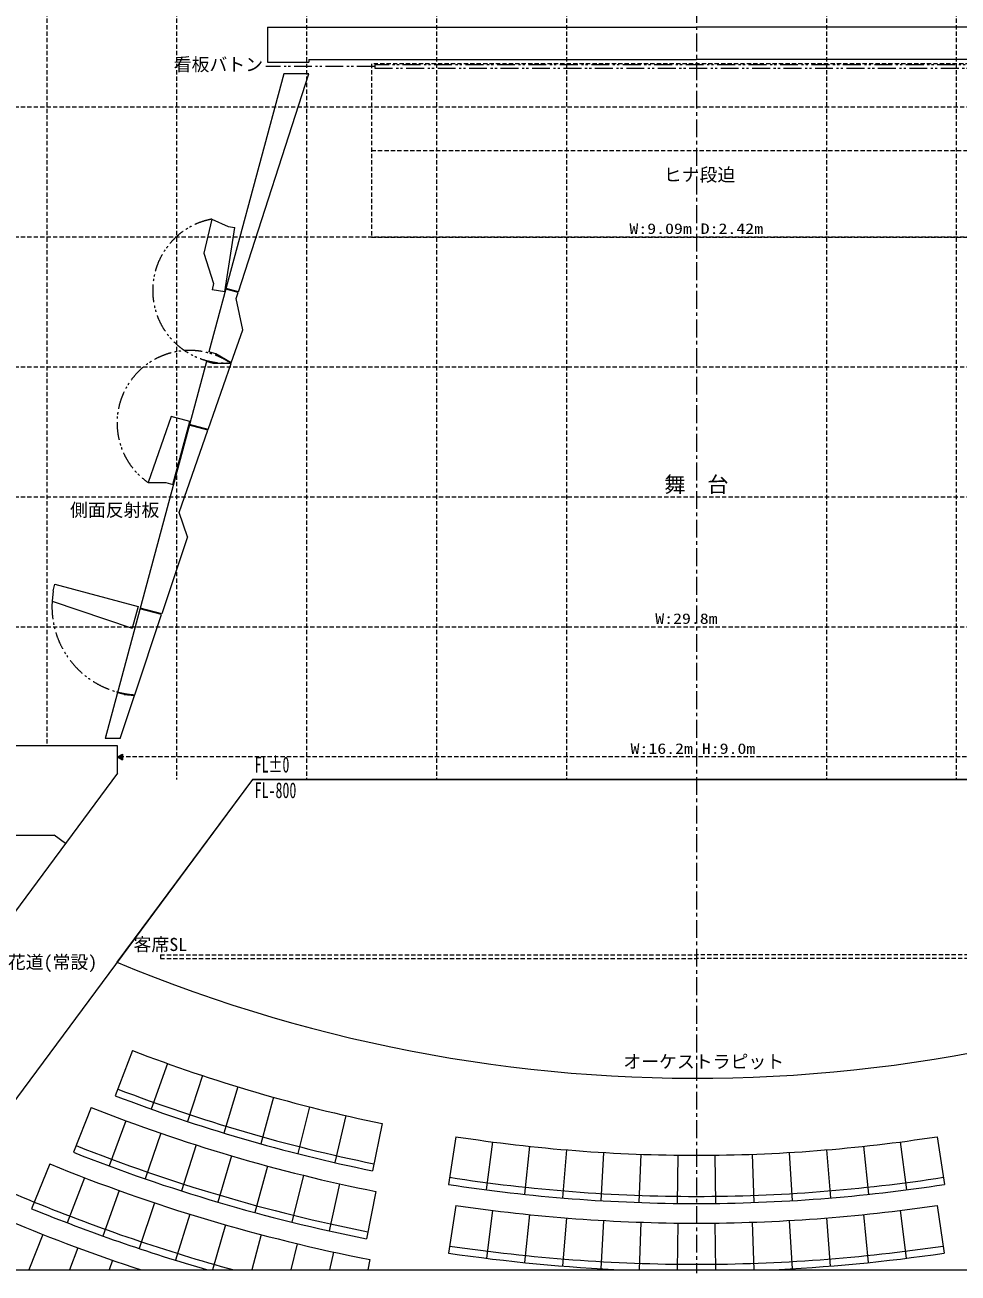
# Model space of a CAD drawing. Units: millimetres, scale not verified. Extents: x -10957 to 29043, y -19439 to 8905.
# Drawn here: x -569 to 12485, y -19439 to -1982 of the extents above; entities that cross this region are included whole.
import ezdxf
from ezdxf.enums import TextEntityAlignment as Align

# ---------------------------------------------------------------- set-up
doc = ezdxf.new("R2010")
doc.units = ezdxf.units.MM
doc.header["$LTSCALE"] = 50
for name, pattern in [('CHAIN1', [8, 5, -1, 1, -1]), ('DASHED1', [1.8, 1.2, -0.6]), ('DOUBLE_CHAIN1', [8.8, 5, -1, 0.6, -0.6, 0.6, -1])]:
    doc.linetypes.add(name, pattern=pattern)
for name, color, linetype, lineweight in [('D-0', 7, 'Continuous', 18), ('D-A', 7, 'Continuous', 18), ('D-D', 7, 'Continuous', 18), ('D-E', 4, 'DASHED1', 18), ('F-F', 7, 'Continuous', 18)]:
    doc.layers.add(name, color=color, linetype=linetype, lineweight=lineweight)
doc.styles.add('ＭＳ ゴシック', font='')
doc.styles.get('ＭＳ ゴシック').set_extended_font_data('MS Gothic')

msp = doc.modelspace()

# ---------------------------------------------------------------- linework, layer by layer
at = {"layer": 'D-0'}
for p, q in [((2824.97, -2013.69), (2824.97, -2503.69)), ((2824.97, -2013.69), (8824.97, -2013.69)), ((14824.97, -2013.69), (8824.97, -2013.69)), ((2824.97, -2503.69), (3399.97, -2503.69)), ((3399.97, -2463.69), (8824.97, -2463.69)), ((3399.97, -2463.69), (3399.97, -2503.69)), ((14249.97, -2463.69), (8824.97, -2463.69)), ((3051.69, -2664.8), (2005.47, -6555.76)), ((2417.37, -5713.84), (3401.32, -2664.82)), ((3051.69, -2664.8), (3038.24, -2714.8)), ((3401.32, -2664.82), (3051.69, -2664.8)), ((2043.14, -4698.02), (1931.87, -5173.53)), ((2225.61, -5714.37), (2368.75, -4815.7)), ((1931.87, -5173.53), (2067.32, -5600.03)), ((2067.32, -5600.03), (2049.17, -5686.27)), ((2225.61, -5714.37), (2049.17, -5686.27)), ((2414.29, -5723.37), (2241.76, -5676.98)), ((2417.37, -5713.84), (2244.36, -5667.32)), ((2316.99, -6706.83), (2477.35, -6245.56)), ((2100.3, -6581.26), (2005.47, -6555.76)), ((2316.99, -6706.83), (2100.3, -6581.26)), ((1969.12, -6690.96), (551.36, -11963.68)), ((1992.7, -7639.62), (2313.7, -6716.3)), ((2313.7, -6716.3), (2063.95, -6716.46)), ((1589.35, -8799.81), (1989.41, -7649.09)), ((1989.41, -7649.09), (1730.23, -7579.4)), ((1992.7, -7639.62), (1732.82, -7569.74)), ((1705.14, -9141.62), (1589.35, -8799.81)), ((1705.2, -9141.64), (1345.5, -10220.08)), ((-176.19, -9897.9), (-189.33, -10043.02)), ((-176.19, -9897.9), (-150.23, -9801.33)), ((-150.23, -9801.33), (1013.51, -10113.96)), ((-189.33, -10043.02), (932.02, -10417.03)), ((1013.51, -10113.96), (932.02, -10417.03)), ((1345.5, -10220.08), (1042.12, -10138.5)), ((820.61, -11347.46), (724.04, -11321.49)), ((823.2, -11337.8), (726.63, -11311.83)), ((763.95, -11963.69), (965.16, -11360.43)), ((820.61, -11347.46), (965.16, -11360.43)), ((564.81, -11913.68), (551.36, -11963.68)), ((763.95, -11963.69), (551.36, -11963.68)), ((724.97, -12448.62), (724.97, -12063.69)), ((724.97, -12448.62), (-2866, -17295.93)), ((2611.89, -12533.69), (-1172.4, -17641.94)), ((2611.89, -12533.69), (16976.82, -12533.69)), ((-975.03, -13313.69), (-155.44, -13313.69)), ((-2.87, -13431.1), (-161.36, -13313.69)), ((935.94, -16328.23), (694.23, -16958.47)), ((1423.62, -16508.71), (1196.83, -17144.47)), ((1915.42, -16677.64), (1703.67, -17318.56)), ((2411.05, -16834.94), (2214.46, -17480.67)), ((2910.26, -16980.51), (2728.94, -17630.7)), ((356.77, -17122.05), (108.05, -17749.55)), ((3412.76, -17114.29), (3246.81, -17768.57)), ((3918.27, -17236.18), (3767.78, -17894.19)), ((842.31, -17308.18), (607.83, -17941.14)), ((4426.51, -17346.13), (4291.57, -18007.51)), ((1331.94, -17483.3), (1111.82, -18121.4)), ((5458.25, -17531.24), (5354.86, -18198.27)), ((5973.02, -17604.82), (5885.38, -18274.11)), ((11676.92, -17604.82), (11764.56, -18274.11)), ((12191.68, -17531.24), (12295.07, -18198.27)), ((1825.4, -17647.31), (1619.75, -18290.22)), ((2322.43, -17800.13), (2131.36, -18447.52)), ((6489.37, -17666.26), (6417.53, -18337.42)), ((7007.04, -17715.51), (6951.02, -18388.18)), ((7525.72, -17752.55), (7485.57, -18426.36)), ((8045.12, -17777.36), (8020.86, -18451.93)), ((8564.97, -17789.93), (8556.61, -18464.88)), ((9084.96, -17789.93), (9093.32, -18464.88)), ((9604.81, -17777.36), (9629.07, -18451.93)), ((10124.22, -17752.55), (10164.36, -18426.36)), ((10642.9, -17715.51), (10698.91, -18388.18)), ((11160.56, -17666.26), (11232.4, -18337.42)), ((-221.48, -17913.39), (-476.63, -18538.32)), ((2822.8, -17941.69), (2646.39, -18593.23)), ((262.04, -18104.72), (20.51, -18735.03)), ((3326.23, -18071.9), (3164.59, -18727.26)), ((749.6, -18285.5), (521.8, -18920.91)), ((3832.47, -18190.72), (3685.68, -18849.56)), ((4341.27, -18298.06), (4209.4, -18960.05)), ((1240.97, -18455.67), (1027.01, -19095.87)), ((5457.18, -18491.94), (5358.03, -19159.62)), ((12192.76, -18491.94), (12291.91, -19159.62)), ((1735.91, -18615.14), (1535.89, -19259.82)), ((5972.37, -18562.51), (5888.32, -19232.26)), ((6489.02, -18621.42), (6420.13, -19292.9)), ((7006.87, -18668.65), (6953.16, -19341.51)), ((10643.06, -18668.65), (10696.77, -19341.51)), ((11160.91, -18621.42), (11229.81, -19292.9)), ((11677.57, -18562.51), (11761.61, -19232.26)), ((2234.2, -18763.83), (2053.33, -19394.87)), ((7525.65, -18704.16), (7487.16, -19378.07)), ((8045.11, -18727.95), (8022.12, -19394.87)), ((8564.97, -18740), (8557.19, -19394.87)), ((9084.96, -18740), (9092.74, -19394.87)), ((9604.82, -18727.95), (9627.82, -19394.87)), ((10124.28, -18704.16), (10162.77, -19378.07)), ((-317.29, -18898.67), (-513.32, -19394.87)), ((2735.6, -18901.68), (2605.74, -19394.87)), ((168.31, -19084.67), (53.18, -19394.87)), ((3239.87, -19028.62), (3151.88, -19394.87)), ((3746.77, -19144.59), (3692.36, -19394.87)), ((657.68, -19260.5), (610.98, -19394.87)), ((4256.07, -19249.53), (4227.76, -19394.87))]:
    msp.add_line(p, q, dxfattribs=at)
at = {"layer": 'D-0', "linetype": 'DOUBLE_CHAIN1'}
for p, q in [((4324.97, -2563.5), (2803, -2563.5)), ((4324.97, -2587.8), (13324.97, -2587.8))]:
    msp.add_line(p, q, dxfattribs=at)
at = {"layer": 'D-0', "linetype": 'DASHED1'}
for p, q in [((4279.97, -2524.69), (4279.97, -4948.69)), ((4279.97, -3736.69), (13369.97, -3736.69)), ((4279.97, -4948.69), (13369.97, -4948.69)), ((1324.97, -14989.39), (8824.97, -14989.39)), ((1324.97, -14989.39), (1324.97, -15037.99)), ((16324.97, -14989.39), (8824.97, -14989.39)), ((1324.97, -15037.99), (8824.97, -15037.99)), ((16324.97, -15037.99), (8824.97, -15037.99))]:
    msp.add_line(p, q, dxfattribs=at)
msp.add_lwpolyline([(13369.97, -4948.69), (13369.97, -2524.69), (4279.97, -2524.69)], dxfattribs=at)
at = {"layer": 'D-0', "linetype": 'DOUBLE_CHAIN1'}
msp.add_lwpolyline([(13324.97, -2539.2), (4324.97, -2539.2), (4324.97, -2587.8)], dxfattribs=at)
at = {"layer": 'D-0'}
for points in [[(2043.14, -4698.02), (2271.77, -4800.26), (2368.75, -4815.7)], [(2477.35, -6245.56), (2387.23, -5807.23), (2414.29, -5723.37)], [(2065.69, -6716.93), (1969.12, -6690.96), (1956.13, -6739.24)], [(1735.48, -7529.04), (1475.61, -7459.16), (1154.61, -8382.48), (1404.36, -8382.32)], [(1402.62, -8381.86), (1499.19, -8407.82), (1735.48, -7529.04)], [(823.2, -11337.8), (968.33, -11350.93), (1342.33, -10229.58), (1039.53, -10148.16)], [(724.97, -12063.69), (-875.03, -12063.69), (-875.03, -12673.69)], [(16976.82, -12533.69), (2611.89, -12533.69), (717.81, -15090.42)]]:
    msp.add_lwpolyline(points, dxfattribs=at)
at = {"layer": 'D-0', "linetype": 'DOUBLE_CHAIN1'}
for centre, radius, start, end in [((2232.7, -5695.25), 1015.09, 100.76282, 274.76282), ((1734.15, -7549.39), 1014.84, 55.17544, 235.17544), ((1043.45, -10118.15), 1235.07, 176.51259, 266.51259)]:
    msp.add_arc(centre, radius, start, end, dxfattribs=at)
at = {"layer": 'D-0', "color": 4}
msp.add_arc((8811.66, 4276.47), 20990.16, 247.31889, 297.08364, dxfattribs=at)
at = {"layer": 'D-0'}
for centre, radius, start, end in [((8838.27, 4276.44), 22068.07, 249.01713, 258.46796), ((8838.27, 4276.44), 22643.07, 249.01713, 258.46796), ((8838.27, 4276.44), 22743.07, 249.01713, 258.46796), ((8838.27, 4276.44), 23018.07, 248.37861, 258.73376), ((8838.27, 4276.44), 22068.07, 261.1897, 269.96545), ((8811.66, 4276.44), 22068.07, 270.03455, 278.8103), ((8838.27, 4276.44), 23693.07, 248.37861, 258.73376), ((8838.27, 4276.44), 23593.07, 248.37861, 258.73376), ((8838.27, 4276.44), 23968.07, 247.79059, 258.97837), ((8838.27, 4276.44), 24543.07, 245.35444, 247.79059), ((8838.27, 4276.44), 22643.07, 261.1897, 269.96633), ((8811.66, 4276.44), 22643.07, 270.03367, 278.8103), ((8838.27, 4276.44), 22743.07, 261.1897, 269.96648), ((8811.66, 4276.44), 22743.07, 270.03352, 278.8103), ((8838.27, 4276.44), 24543.07, 247.79059, 254.68338), ((8838.27, 4276.44), 23018.07, 261.55333, 269.96688), ((8811.66, 4276.44), 23018.07, 270.03312, 278.44667), ((8838.27, 4276.44), 24643.07, 247.79059, 253.85623), ((8838.27, 4276.44), 24918.07, 247.24731, 251.7989), ((8838.27, 4276.44), 23693.07, 261.55333, 267.54481), ((8838.27, 4276.44), 23593.07, 261.55333, 269.96769), ((8811.66, 4276.44), 23593.07, 270.03231, 278.44667), ((8811.66, 4276.44), 23693.07, 272.45519, 278.44667)]:
    msp.add_arc(centre, radius, start, end, dxfattribs=at)
at = {"layer": 'D-D'}
for p, q in [((724.97, -12220.69), (795.68, -12179.86)), ((728.42, -12222.68), (728.42, -12218.69)), ((730.92, -12224.12), (730.92, -12217.25)), ((733.42, -12225.57), (733.42, -12215.81)), ((735.92, -12227.01), (735.92, -12214.36)), ((738.42, -12228.45), (738.42, -12212.92)), ((740.92, -12229.9), (740.92, -12211.48)), ((743.42, -12231.34), (743.42, -12210.03)), ((745.92, -12232.78), (745.92, -12208.59)), ((748.42, -12234.23), (748.42, -12207.15)), ((750.92, -12235.67), (750.92, -12205.7)), ((753.42, -12237.11), (753.42, -12204.26)), ((755.92, -12238.56), (755.92, -12202.82)), ((758.42, -12240), (758.42, -12201.37)), ((760.92, -12241.44), (760.92, -12199.93)), ((763.42, -12242.89), (763.42, -12198.49)), ((765.92, -12244.33), (765.92, -12197.04)), ((768.42, -12245.77), (768.42, -12195.6)), ((770.92, -12247.22), (770.92, -12194.16)), ((773.42, -12248.66), (773.42, -12192.71)), ((775.92, -12250.1), (775.92, -12191.27)), ((778.42, -12251.55), (778.42, -12189.83)), ((780.92, -12252.99), (780.92, -12188.38)), ((783.42, -12254.43), (783.42, -12186.94)), ((785.92, -12255.88), (785.92, -12185.5)), ((788.42, -12257.32), (788.42, -12184.05)), ((790.92, -12258.76), (790.92, -12182.61)), ((793.42, -12260.21), (793.42, -12181.17)), ((795.68, -12179.86), (795.68, -12261.51)), ((724.97, -12220.69), (795.68, -12261.51)), ((725.92, -12221.23), (725.92, -12220.14))]:
    msp.add_line(p, q, dxfattribs=at)
at = {"layer": 'D-E', "linetype": 'CHAIN1'}
msp.add_line((8824.97, 7098.03), (8824.97, -19438.6), dxfattribs=at)
at = {"layer": 'D-E'}
for p, q in [((-265.03, 4856.31), (-265.03, -12063.69)), ((1552.97, 4856.31), (1552.97, -12533.69)), ((3370.97, 4856.31), (3370.97, -12533.69)), ((5188.97, 4856.31), (5188.97, -12533.69)), ((7006.97, 4856.31), (7006.97, -12533.69)), ((10642.97, 4856.31), (10642.97, -12533.69)), ((12460.97, 4856.31), (12460.97, -12533.69)), ((29042.96, -3130.69), (-10957.04, -3130.69)), ((29042.96, -4948.69), (-10957.04, -4948.69)), ((29042.96, -6766.69), (-10957.04, -6766.69)), ((29042.96, -8584.69), (-10957.04, -8584.69)), ((29042.96, -10402.69), (-10957.04, -10402.69)), ((16924.97, -12220.69), (724.97, -12220.69))]:
    msp.add_line(p, q, dxfattribs=at)
at = {"layer": 'F-F'}
msp.add_line((-10957.04, -19394.87), (29042.96, -19394.87), dxfattribs=at)

# ---------------------------------------------------------------- texts
at = {"layer": 'D-A', "style": 'ＭＳ ゴシック'}
for s, height, p in [('看板バトン', 183.3, (1512.16, -2680.67)), ('ヒナ段迫', 183.3, (8368.29, -4223.3)), ('舞\u3000台', 219.9, (8374.97, -8584.69)), ('側面反射板', 183.3, (61.48, -8912.35)), ('客席SL', 183.3, (949.97, -14989.39)), ('花道(常設)', 183.3, (-808.73, -15236.49)), ('オーケストラピット', 183.3, (7801.91, -16627.61))]:
    msp.add_text(s, height=height, dxfattribs=at).set_placement(p, align=Align.BOTTOM_LEFT)
for s, height, width, p in [('W:9.09m D:2.42m', 146.6, 1.25, (7887.47, -4948.69)), ('W:29.8m', 146.6, 1.25, (8249.22, -10402.69)), ('W:16.2m H:9.0m', 146.6, 1.25, (7903.34, -12220.69)), ('FL±0', 219.9, 0.65, (2644.28, -12503.78)), ('FL-800', 219.9, 0.65, (2644.28, -12861.65))]:
    msp.add_text(s, height=height, dxfattribs=dict(at, width=width)).set_placement(p, align=Align.BOTTOM_LEFT)

doc.saveas('drawing.dxf')
